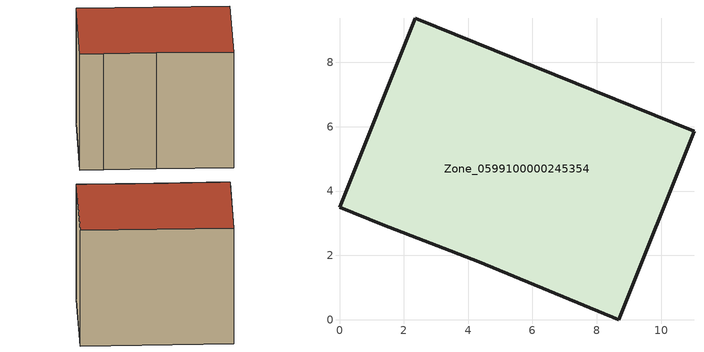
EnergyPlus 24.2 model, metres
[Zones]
Zone_0599100000245354
 floor ground (C_G): 4.33,1.8 1.35,2.96 0,3.5 2.35,9.37 11.02,5.86 8.68,0 z0.25
 wall outside (C_F): 2.35,9.37 0,3.5 1.35,2.96 4.33,1.8 8.68,0 11.02,5.86 2.35,9.37 z0.25:8.11
 roof outside (C_R): 1.35,2.96 4.33,1.8 8.68,0 11.02,5.86 2.35,9.37 0,3.5 z8.11
[BUILDING]
Pand.0599100000245354: North Axis=0; Terrain=City; Loads Convergence Tolerance Value=0.04; Temperature Convergence Tolerance Value=0.4; Solar Distribution=FullExterior; Maximum Number of Warmup Days=25; Minimum Number of Warmup Days=1
[Site:Location]
Rotterdam.The.Hague.AP_ZH_NLD Design_Conditions: Latitude=51.96; Longitude=4.45; Time Zone=1; Elevation=-4.5
[SITE:GROUNDTEMPERATURE:BUILDINGSURFACE]
18, 18, 18, 18, 18, 18, 18, 18, 18, 18, 18, 18
[MATERIAL] Thermal Absorptance=0.9; Solar Absorptance=0.7; Visible Absorptance=0.7
Name | Roughness | Thickness | Conductivity | Density | Specific Heat
G.TC.1965-1974 | MediumSmooth | 0.15 | 0.882353 | 540 | 1210
F.TC.1965-1974 | Rough | 0.3 | 0.697674 | 1920 | 840
R.TC.1965-1974 | MediumRough | 0.2 | 0.232558 | 1500 | 1000
[CONSTRUCTION]
C_G: G.TC.1965-1974
C_F: F.TC.1965-1974
C_R: R.TC.1965-1974
[ZONE]
Zone_0599100000245354: Type=1; Multiplier=1; Ceiling Height=Autocalculate; Volume=Autocalculate; Floor Area=autocalculate; Part of Total Floor Area=Yes
[ZONEINFILTRATION:DESIGNFLOWRATE]
Infil_Zone_0599100000245354: Zone or ZoneList or Space or SpaceList=Zone_0599100000245354; Schedule=AlwaysOn; Design Flow Rate Calculation Method=Flow/Area; Flow Rate per Floor Area=0.003; Constant Term Coefficient=1; Temperature Term Coefficient=0; Velocity Term Coefficient=0; Velocity Squared Term Coefficient=0
[HVACTEMPLATE:ZONE:IDEALLOADSAIRSYSTEM]
Zone_0599100000245354: Maximum Heating Supply Air Temperature=50; Minimum Cooling Supply Air Temperature=13; Maximum Heating Supply Air Humidity Ratio=0.0156; Minimum Cooling Supply Air Humidity Ratio=0.0077; Heating Limit=NoLimit; Cooling Limit=NoLimit; Dehumidification Control Type=ConstantSensibleHeatRatio; Cooling Sensible Heat Ratio=0.7; Dehumidification Setpoint=60; Humidification Control Type=None; Humidification Setpoint=30; Outdoor Air Method=None; Outdoor Air Flow Rate per Person=0.00944; Outdoor Air Flow Rate per Zone Floor Area=0; Outdoor Air Flow Rate per Zone=0; Demand Controlled Ventilation Type=None; Outdoor Air Economizer Type=NoEconomizer; Heat Recovery Type=None; Sensible Heat Recovery Effectiveness=0.7; Latent Heat Recovery Effectiveness=0.65
[ZONECONTROL:THERMOSTAT]
ThermostatControl_Zone_0599100000245354: Zone or ZoneList=Zone_0599100000245354; Control Type Schedule=DualSetpointControlType; Control 1=Thermostat_Zone_0599100000245354; Temperature Difference Between Cutout And Setpoint=0
[THERMOSTATSETPOINT:DUALSETPOINT]
Thermostat_Zone_0599100000245354: Heating Setpoint Temperature Schedule=HeatingSetpoint_Zone_0599100000245354; Cooling Setpoint Temperature Schedule=CoolingSetpoint_Zone_0599100000245354
[SCHEDULE:COMPACT]
HeatingSetpoint_Zone_0599100000245354: Through: 12/31, For: AllDays, Until: 24:00, 21
CoolingSetpoint_Zone_0599100000245354: Through: 12/31, For: AllDays, Until: 24:00, 24
DualSetpointControlType: Through: 12/31, For: AllDays, Until: 24:00, 4
AlwaysOn: Through: 12/31, For: AllDays, Until: 24:00, 1
